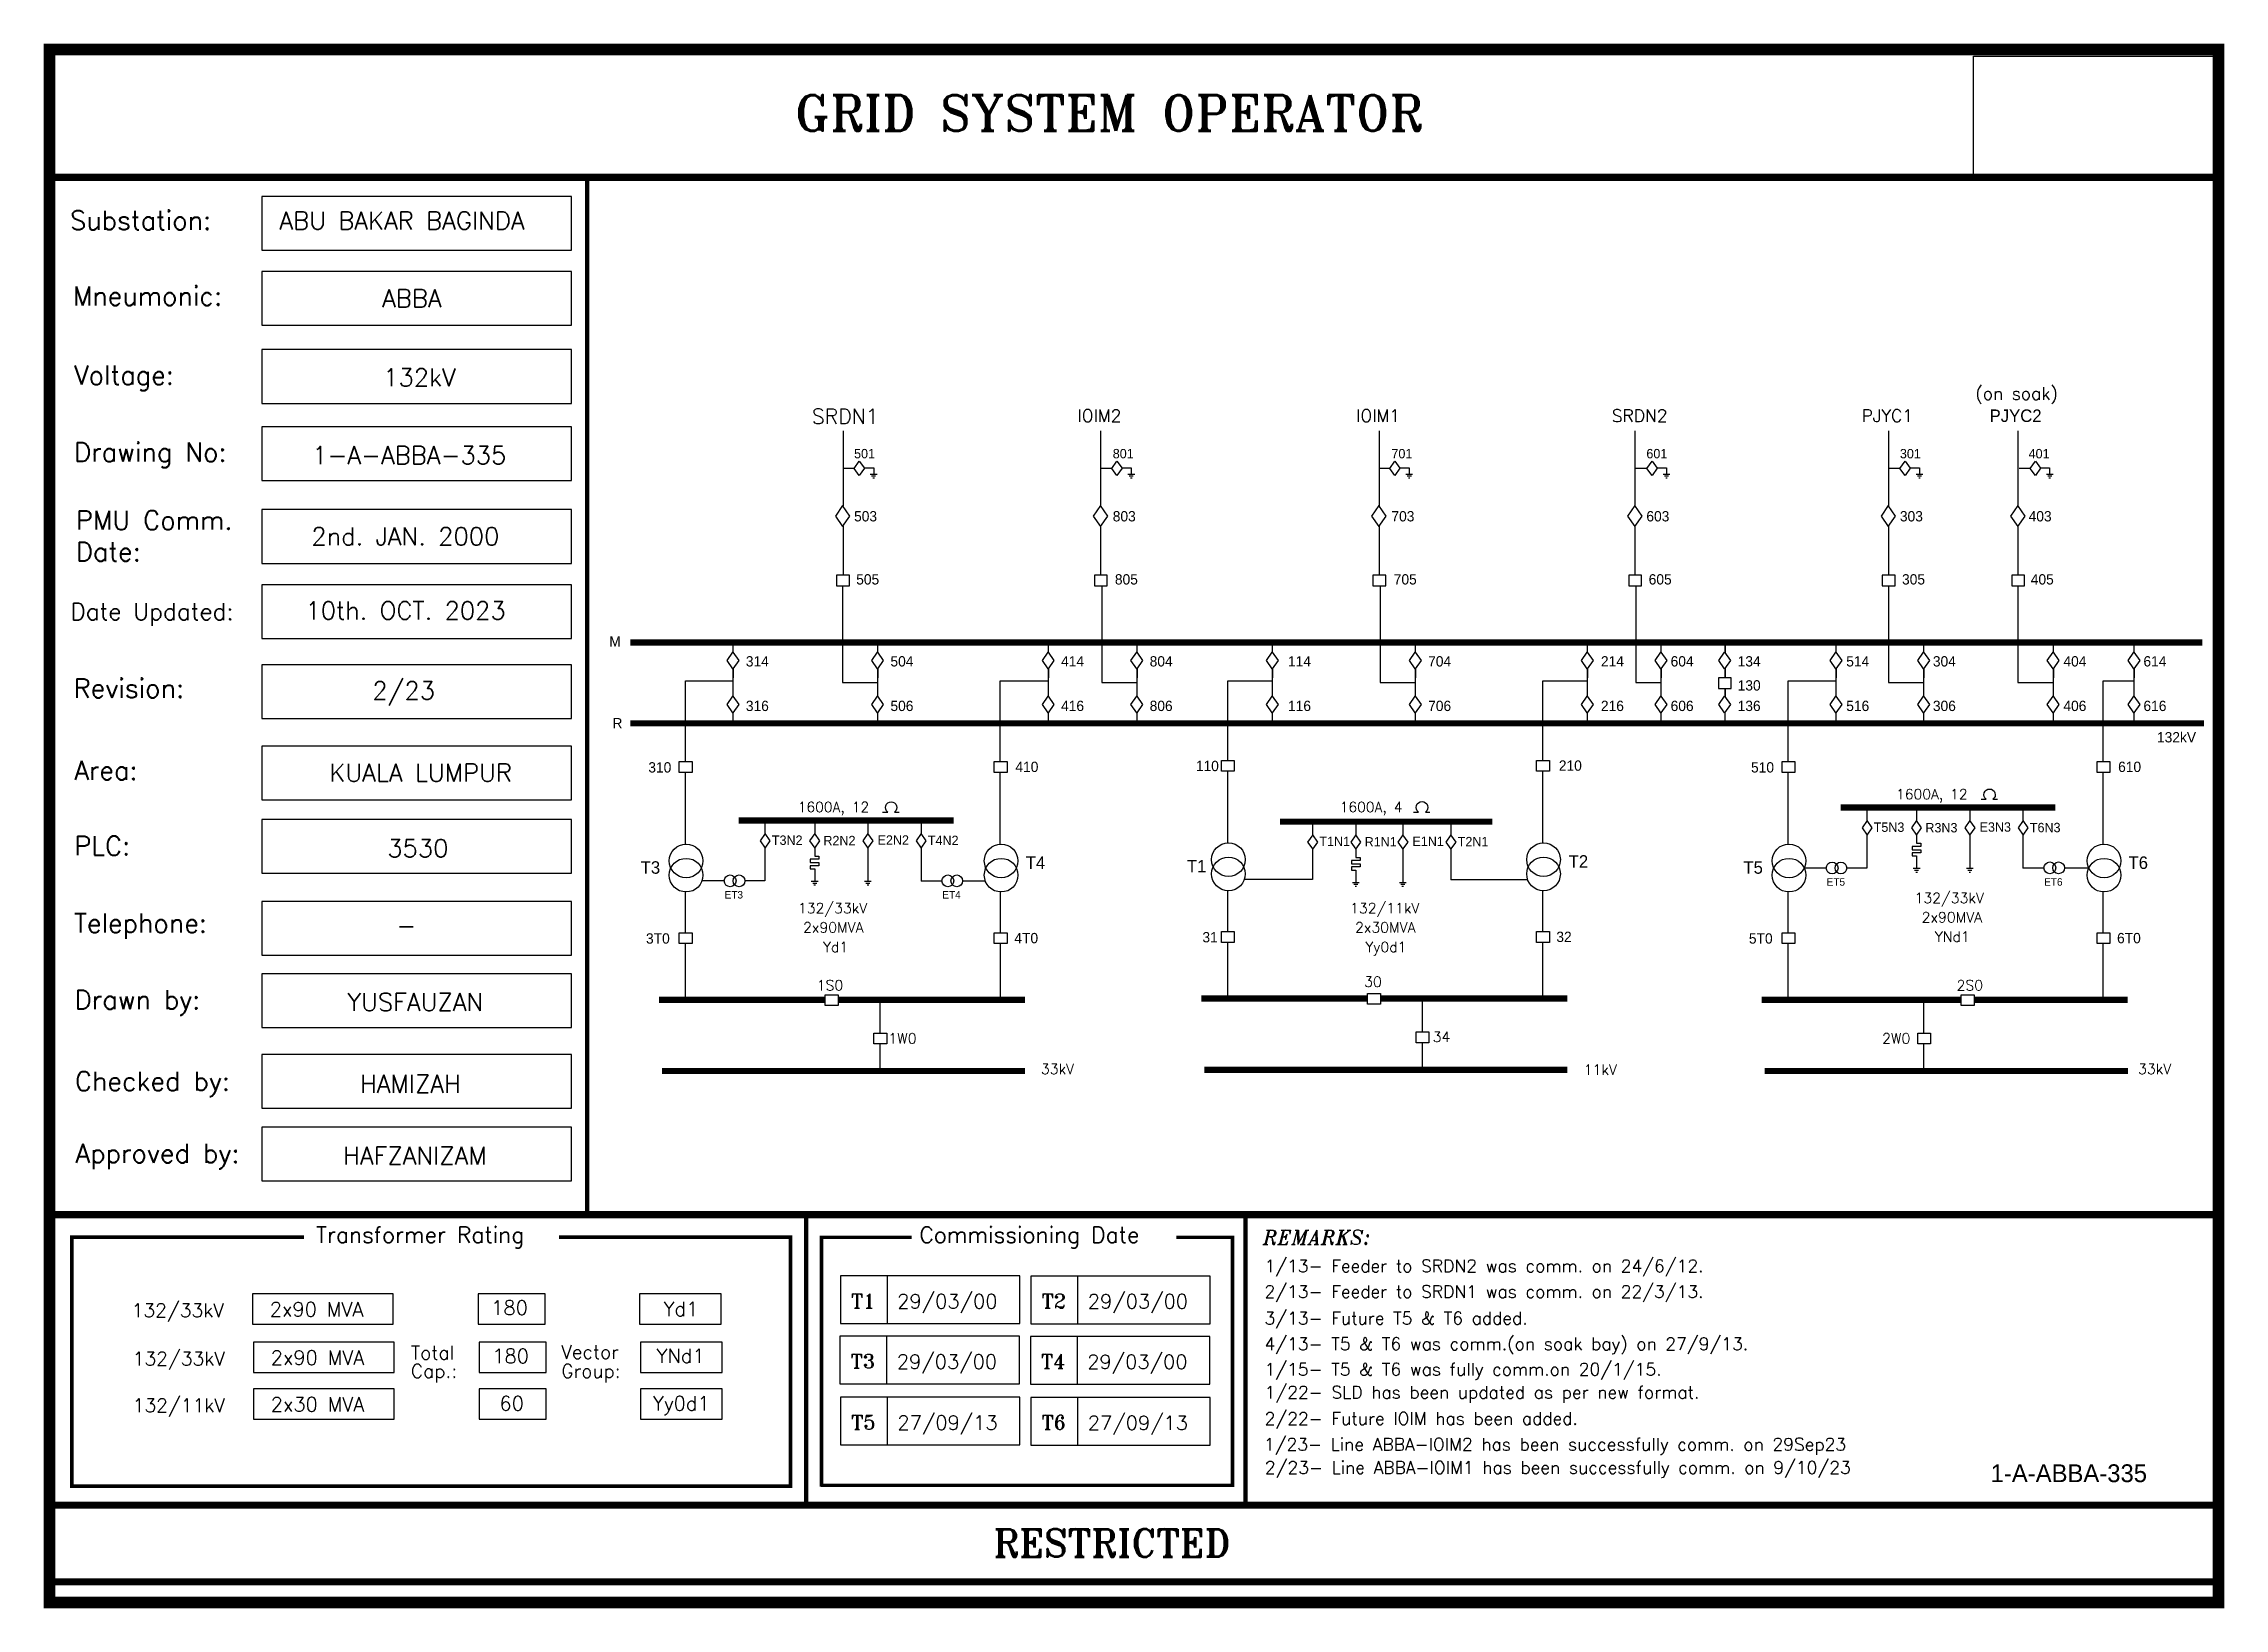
# Model space of a CAD drawing. Extents: x 0.1 to 12.3, y -1.5 to 7.3.
import ezdxf

# ---------------------------------------------------------------- set-up
doc = ezdxf.new("R2010")
doc.units = 0
doc.header["$MEASUREMENT"] = 0
doc.layers.get('0').update_dxf_attribs({"linetype": 'CONTINUOUS'})
for name, color, linetype in [('BTNG', 7, 'CONTINUOUS'), ('HCOM', 7, 'CONTINUOUS'), ('NLA2', 7, 'CONTINUOUS')]:
    doc.layers.add(name, color=color, linetype=linetype)
doc.styles.add('ITALICT', font='italict')
doc.styles.add('ROMANS', font='romans')
doc.styles.add('ROMANT', font='romant')
picture_1 = doc.add_image_def('image1.png', size_in_pixel=(1080, 540))

msp = doc.modelspace()

# ---------------------------------------------------------------- linework, layer by layer
at = {"color": 3}
for p, q in [((3.925, 3.896), (3.925, 3.957)), ((4.736, 3.896), (4.736, 3.957)), ((5.693, 3.896), (5.693, 3.957)), ((6.19, 3.896), (6.19, 3.957)), ((6.95, 3.896), (6.95, 3.957)), ((7.752, 3.896), (7.752, 3.957)), ((8.717, 3.896), (8.717, 3.957)), ((9.13, 3.896), (9.13, 3.957)), ((9.488, 3.896), (9.488, 3.957)), ((9.488, 3.952), (9.488, 3.896)), ((10.111, 3.898), (10.111, 3.957)), ((10.604, 3.896), (10.604, 3.957)), ((11.33, 3.896), (11.33, 3.957)), ((11.783, 3.896), (11.783, 3.957)), ((3.925, 3.807), (3.925, 3.754)), ((3.925, 3.649), (3.925, 3.807)), ((4.736, 3.807), (4.736, 3.754)), ((4.736, 3.649), (4.736, 3.807)), ((5.693, 3.649), (5.693, 3.807)), ((5.693, 3.807), (5.693, 3.754)), ((6.19, 3.649), (6.19, 3.807)), ((6.19, 3.807), (6.19, 3.754)), ((6.95, 3.807), (6.95, 3.754)), ((6.95, 3.649), (6.95, 3.807)), ((7.752, 3.807), (7.752, 3.754)), ((7.752, 3.649), (7.752, 3.807)), ((8.717, 3.649), (8.717, 3.807)), ((8.717, 3.807), (8.717, 3.754)), ((9.13, 3.649), (9.13, 3.807)), ((9.13, 3.807), (9.13, 3.754)), ((9.488, 3.754), (9.488, 3.807)), ((9.488, 3.807), (9.488, 3.754)), ((10.111, 3.652), (10.111, 3.807)), ((10.111, 3.805), (10.111, 3.754)), ((10.604, 3.649), (10.604, 3.807)), ((10.604, 3.807), (10.604, 3.754)), ((11.33, 3.807), (11.33, 3.754)), ((11.33, 3.649), (11.33, 3.807)), ((11.783, 3.807), (11.783, 3.754)), ((11.783, 3.649), (11.783, 3.807)), ((4.538, 3.728), (4.736, 3.728)), ((5.992, 3.728), (6.19, 3.728)), ((7.553, 3.728), (7.752, 3.728)), ((8.987, 3.728), (9.13, 3.728)), ((9.488, 3.649), (9.488, 3.694)), ((9.488, 3.694), (9.488, 3.649)), ((10.405, 3.728), (10.604, 3.728)), ((11.131, 3.728), (11.33, 3.728)), ((3.925, 3.499), (3.925, 3.561)), ((4.736, 3.499), (4.736, 3.561)), ((5.693, 3.499), (5.693, 3.561)), ((6.19, 3.499), (6.19, 3.561)), ((6.95, 3.499), (6.95, 3.561)), ((7.752, 3.499), (7.752, 3.561)), ((8.717, 3.499), (8.717, 3.561)), ((9.13, 3.499), (9.13, 3.561)), ((9.488, 3.499), (9.488, 3.561)), ((10.111, 3.499), (10.111, 3.559)), ((10.604, 3.499), (10.604, 3.561)), ((11.33, 3.499), (11.33, 3.561)), ((11.783, 3.499), (11.783, 3.561))]:
    msp.add_line(p, q, dxfattribs=at)
at = {"color": 146, "true_color": 0x105689}
for p, q in [((4.788, 0.398), (4.788, 0.131)), ((5.856, 0.397), (5.856, 0.13)), ((4.785, 0.06), (4.785, -0.208)), ((5.854, 0.059), (5.854, -0.209)), ((4.788, -0.283), (4.788, -0.55)), ((5.856, -0.284), (5.856, -0.551))]:
    msp.add_line(p, q, dxfattribs=at)
at = {"color": 251, "true_color": 0x636466, "const_width": 0.0655}
msp.add_lwpolyline([(0.09, 7.28), (12.256, 7.28), (12.256, -1.435), (0.09, -1.435)], close=True, dxfattribs=at)
at = {"color": 252, "true_color": 0x939598}
for points, const_width in [([(0.09, 6.563), (12.249, 6.563)], 0.04), ([(3.106, 6.563), (3.106, 0.723)], 0.025), ([(0.091, 0.742), (12.26, 0.742)], 0.04), ([(4.334, 0.734), (4.334, -0.885)], 0.025), ([(6.799, 0.737), (6.799, -0.882)], 0.025), ([(0.09, -0.888), (12.256, -0.888)], 0.04), ([(0.09, -1.318), (12.256, -1.318)], 0.04)]:
    msp.add_lwpolyline(points, dxfattribs=dict(at, const_width=const_width))
at = {"color": 1}
for points in [[(3.018, 6.456), (1.282, 6.456), (1.282, 6.154), (3.018, 6.154)], [(3.018, 6.035), (1.282, 6.035), (1.282, 5.734), (3.018, 5.734)], [(3.018, 5.596), (1.282, 5.596), (1.282, 5.294), (3.018, 5.294)], [(3.018, 5.163), (1.282, 5.163), (1.282, 4.861), (3.018, 4.861)], [(3.018, 4.698), (1.282, 4.698), (1.282, 4.396), (3.018, 4.396)], [(3.018, 4.277), (1.282, 4.277), (1.282, 3.975), (3.018, 3.975)], [(3.018, 3.828), (1.282, 3.828), (1.282, 3.527), (3.018, 3.527)], [(3.018, 3.37), (1.282, 3.37), (1.282, 3.069), (3.018, 3.069)], [(3.018, 2.959), (1.282, 2.959), (1.282, 2.658), (3.018, 2.658)], [(3.018, 2.5), (1.282, 2.5), (1.282, 2.198), (3.018, 2.198)], [(3.018, 2.093), (1.282, 2.093), (1.282, 1.792), (3.018, 1.792)], [(3.018, 1.641), (1.282, 1.641), (1.282, 1.339), (3.018, 1.339)], [(3.018, 1.233), (1.282, 1.233), (1.282, 0.932), (3.018, 0.932)]]:
    msp.add_lwpolyline(points, close=True, dxfattribs=at)
for points in [[(4.763, 3.001), (4.792, 3.001, -3.024709), (4.83, 3.001), (4.856, 3.001)], [(7.74, 3.001), (7.769, 3.001, -3.024709), (7.808, 3.001), (7.833, 3.001)], [(10.924, 3.073), (10.953, 3.073, -3.024709), (10.991, 3.073), (11.016, 3.073)]]:
    msp.add_lwpolyline(points, format="xyb")
at = {"color": 5, "const_width": 0.02}
for points in [[(1.517, 0.616), (0.215, 0.616), (0.215, -0.781), (4.247, -0.781), (4.247, 0.616), (2.948, 0.616)], [(6.41, 0.615), (6.726, 0.615), (6.726, -0.777), (4.417, -0.777)], [(4.42, -0.785), (4.42, 0.615), (4.926, 0.615)]]:
    msp.add_lwpolyline(points, dxfattribs=at)
at = {"color": 146, "true_color": 0x105689}
for points in [[(5.532, 0.398), (4.527, 0.398), (4.527, 0.131), (5.532, 0.131)], [(6.601, 0.397), (5.595, 0.397), (5.595, 0.13), (6.601, 0.13)], [(2.018, 0.297), (1.229, 0.297), (1.229, 0.128), (2.018, 0.128)], [(2.495, 0.128), (2.87, 0.128), (2.87, 0.297), (2.495, 0.297)], [(3.4, 0.128), (3.858, 0.128), (3.858, 0.297), (3.4, 0.297)], [(2.023, 0.026), (1.235, 0.026), (1.235, -0.143), (2.023, -0.143)], [(2.501, -0.143), (2.876, -0.143), (2.876, 0.026), (2.501, 0.026)], [(3.406, -0.143), (3.864, -0.143), (3.864, 0.026), (3.406, 0.026)], [(5.53, 0.06), (4.524, 0.06), (4.524, -0.208), (5.53, -0.208)], [(6.598, 0.059), (5.592, 0.059), (5.592, -0.209), (6.598, -0.209)], [(2.023, -0.236), (1.235, -0.236), (1.235, -0.405), (2.023, -0.405)], [(2.501, -0.405), (2.876, -0.405), (2.876, -0.236), (2.501, -0.236)], [(3.406, -0.405), (3.864, -0.405), (3.864, -0.236), (3.406, -0.236)], [(5.532, -0.283), (4.527, -0.283), (4.527, -0.55), (5.532, -0.55)], [(6.601, -0.284), (5.595, -0.284), (5.595, -0.551), (6.601, -0.551)]]:
    msp.add_lwpolyline(points, close=True, dxfattribs=at)
at = {"layer": 'NLA2', "color": 3}
for p, q in [((4.541, 5.14), (4.541, 4.719)), ((5.986, 5.14), (5.986, 4.719)), ((7.548, 5.14), (7.548, 4.719)), ((8.983, 5.14), (8.983, 4.719)), ((10.405, 5.14), (10.405, 4.719)), ((11.131, 5.14), (11.131, 4.719)), ((4.541, 4.93), (4.604, 4.93)), ((5.986, 4.93), (6.049, 4.93)), ((7.548, 4.93), (7.608, 4.93)), ((8.988, 4.93), (9.051, 4.93)), ((10.407, 4.93), (10.47, 4.93)), ((11.138, 4.93), (11.201, 4.93)), ((4.541, 4.605), (4.541, 4.33)), ((5.986, 4.605), (5.986, 4.33)), ((7.548, 4.605), (7.548, 4.33)), ((8.983, 4.605), (8.983, 4.33)), ((10.405, 4.605), (10.405, 4.33)), ((11.131, 4.605), (11.131, 4.33)), ((4.538, 4.27), (4.538, 3.728)), ((5.992, 4.27), (5.992, 3.728)), ((7.553, 4.27), (7.553, 3.728)), ((8.987, 4.27), (8.987, 3.728)), ((10.405, 4.27), (10.405, 3.728)), ((11.131, 4.27), (11.131, 3.728))]:
    msp.add_line(p, q, dxfattribs=at)
at = {"layer": 'NLA2', "color": 7}
for p, q in [((4.694, 4.898), (4.732, 4.898)), ((6.139, 4.898), (6.177, 4.898)), ((7.698, 4.898), (7.736, 4.898)), ((9.141, 4.898), (9.179, 4.898)), ((10.56, 4.898), (10.598, 4.898)), ((11.291, 4.898), (11.328, 4.898)), ((4.701, 4.887), (4.724, 4.887)), ((4.709, 4.877), (4.717, 4.877)), ((6.146, 4.887), (6.169, 4.887)), ((6.154, 4.877), (6.162, 4.877)), ((7.705, 4.887), (7.729, 4.887)), ((7.713, 4.877), (7.721, 4.877)), ((9.148, 4.887), (9.171, 4.887)), ((9.156, 4.877), (9.164, 4.877)), ((10.567, 4.887), (10.59, 4.887)), ((10.575, 4.877), (10.583, 4.877)), ((11.298, 4.887), (11.321, 4.887)), ((11.305, 4.877), (11.314, 4.877)), ((4.363, 2.613), (4.401, 2.613)), ((4.371, 2.603), (4.394, 2.603)), ((4.378, 2.592), (4.386, 2.592)), ((4.662, 2.613), (4.699, 2.613)), ((4.669, 2.603), (4.692, 2.603)), ((4.676, 2.592), (4.685, 2.592)), ((7.398, 2.606), (7.436, 2.606)), ((7.406, 2.596), (7.429, 2.596)), ((7.413, 2.585), (7.421, 2.585)), ((7.662, 2.606), (7.7, 2.606)), ((7.669, 2.596), (7.692, 2.596)), ((7.676, 2.585), (7.685, 2.585)), ((10.544, 2.686), (10.582, 2.686)), ((10.551, 2.675), (10.574, 2.675)), ((10.558, 2.664), (10.567, 2.664)), ((10.842, 2.686), (10.88, 2.686)), ((10.85, 2.675), (10.873, 2.675)), ((10.857, 2.664), (10.865, 2.664))]:
    msp.add_line(p, q, dxfattribs=at)
at = {"layer": 'NLA2', "color": 1}
for p, q in [((4.103, 2.954), (4.103, 2.88)), ((4.382, 2.954), (4.382, 2.88)), ((4.68, 2.954), (4.68, 2.88)), ((4.979, 2.954), (4.979, 2.88)), ((10.284, 3.027), (10.284, 2.952)), ((10.563, 3.027), (10.563, 2.952)), ((10.861, 3.027), (10.861, 2.952)), ((11.159, 3.027), (11.159, 2.952)), ((10.284, 2.872), (10.284, 2.687)), ((10.861, 2.872), (10.861, 2.686)), ((11.159, 2.872), (11.159, 2.687)), ((4.103, 2.8), (4.103, 2.615)), ((4.68, 2.8), (4.68, 2.613)), ((4.979, 2.8), (4.979, 2.614)), ((5.096, 2.614), (4.979, 2.614)), ((5.34, 2.614), (5.212, 2.614)), ((11.277, 2.687), (11.159, 2.687)), ((11.525, 2.687), (11.392, 2.687)), ((3.657, 2.323), (3.657, 2.553)), ((5.424, 2.323), (5.424, 2.553)), ((9.843, 2.323), (9.843, 2.553)), ((11.61, 2.323), (11.61, 2.553)), ((3.657, 1.948), (3.657, 2.263)), ((5.424, 1.948), (5.424, 2.263)), ((9.843, 1.948), (9.843, 2.263)), ((11.61, 1.948), (11.61, 2.263)), ((4.749, 1.76), (4.749, 1.948)), ((10.604, 1.76), (10.604, 1.948)), ((4.749, 1.548), (4.749, 1.7)), ((10.604, 1.548), (10.604, 1.7))]:
    msp.add_line(p, q, dxfattribs=at)
at = {"layer": 'NLA2', "color": 2}
for p, q in [((7.175, 2.947), (7.175, 2.872)), ((7.417, 2.947), (7.417, 2.872)), ((7.681, 2.947), (7.681, 2.872)), ((7.95, 2.947), (7.95, 2.872)), ((7.175, 2.793), (7.175, 2.622)), ((7.681, 2.793), (7.681, 2.606)), ((7.95, 2.793), (7.95, 2.621)), ((8.381, 2.621), (7.95, 2.621)), ((6.699, 2.33), (6.699, 2.56)), ((8.466, 2.33), (8.466, 2.56)), ((6.699, 1.955), (6.699, 2.27)), ((8.466, 1.955), (8.466, 2.27)), ((7.791, 1.767), (7.791, 1.955)), ((7.791, 1.555), (7.791, 1.707))]:
    msp.add_line(p, q, dxfattribs=at)
at = {"layer": 'NLA2', "color": 3}
for points in [[(4.632, 4.971), (4.661, 4.93), (4.632, 4.889), (4.603, 4.929)], [(6.077, 4.971), (6.106, 4.93), (6.077, 4.889), (6.048, 4.929)], [(7.636, 4.971), (7.665, 4.93), (7.636, 4.889), (7.608, 4.929)], [(9.079, 4.971), (9.108, 4.93), (9.079, 4.889), (9.05, 4.929)], [(10.498, 4.971), (10.527, 4.93), (10.498, 4.889), (10.469, 4.929)], [(11.229, 4.971), (11.257, 4.93), (11.229, 4.889), (11.2, 4.929)], [(4.539, 4.603), (4.58, 4.662), (4.539, 4.721), (4.499, 4.662)], [(5.985, 4.603), (6.026, 4.662), (5.985, 4.721), (5.944, 4.662)], [(7.547, 4.603), (7.588, 4.662), (7.547, 4.721), (7.506, 4.662)], [(8.982, 4.603), (9.023, 4.662), (8.982, 4.721), (8.941, 4.662)], [(10.404, 4.603), (10.445, 4.662), (10.404, 4.721), (10.363, 4.662)], [(11.13, 4.603), (11.171, 4.662), (11.13, 4.721), (11.089, 4.662)], [(4.577, 4.33), (4.505, 4.33), (4.505, 4.27), (4.577, 4.27)], [(6.023, 4.33), (5.951, 4.33), (5.951, 4.27), (6.023, 4.27)], [(7.585, 4.33), (7.513, 4.33), (7.513, 4.27), (7.585, 4.27)], [(9.019, 4.33), (8.948, 4.33), (8.948, 4.27), (9.019, 4.27)], [(10.442, 4.33), (10.37, 4.33), (10.37, 4.27), (10.442, 4.27)], [(11.167, 4.33), (11.096, 4.33), (11.096, 4.27), (11.167, 4.27)], [(3.923, 3.899), (3.956, 3.852), (3.923, 3.805), (3.891, 3.851)], [(4.734, 3.899), (4.767, 3.852), (4.734, 3.805), (4.702, 3.851)], [(5.691, 3.899), (5.724, 3.852), (5.691, 3.805), (5.659, 3.851)], [(6.189, 3.899), (6.221, 3.852), (6.189, 3.805), (6.156, 3.851)], [(6.948, 3.899), (6.981, 3.852), (6.948, 3.805), (6.916, 3.851)], [(7.75, 3.899), (7.783, 3.852), (7.75, 3.805), (7.718, 3.851)], [(8.715, 3.899), (8.748, 3.852), (8.715, 3.805), (8.683, 3.851)], [(9.128, 3.899), (9.161, 3.852), (9.128, 3.805), (9.096, 3.851)], [(9.486, 3.899), (9.519, 3.852), (9.486, 3.805), (9.454, 3.851)], [(10.11, 3.899), (10.143, 3.852), (10.11, 3.805), (10.078, 3.851)], [(10.602, 3.899), (10.635, 3.852), (10.602, 3.805), (10.569, 3.851)], [(11.328, 3.899), (11.361, 3.852), (11.328, 3.805), (11.295, 3.851)], [(11.781, 3.899), (11.814, 3.852), (11.781, 3.805), (11.749, 3.851)], [(9.523, 3.754), (9.451, 3.754), (9.451, 3.694), (9.523, 3.694)], [(3.923, 3.652), (3.956, 3.605), (3.923, 3.558), (3.891, 3.605)], [(4.734, 3.652), (4.767, 3.605), (4.734, 3.558), (4.702, 3.605)], [(5.691, 3.652), (5.724, 3.605), (5.691, 3.558), (5.659, 3.605)], [(6.189, 3.652), (6.221, 3.605), (6.189, 3.558), (6.156, 3.605)], [(6.948, 3.652), (6.981, 3.605), (6.948, 3.558), (6.916, 3.605)], [(7.75, 3.652), (7.783, 3.605), (7.75, 3.558), (7.718, 3.605)], [(8.715, 3.652), (8.748, 3.605), (8.715, 3.558), (8.683, 3.605)], [(9.128, 3.652), (9.161, 3.605), (9.128, 3.558), (9.096, 3.605)], [(9.486, 3.652), (9.519, 3.605), (9.486, 3.558), (9.454, 3.605)], [(10.11, 3.652), (10.143, 3.605), (10.11, 3.558), (10.078, 3.605)], [(10.602, 3.652), (10.635, 3.605), (10.602, 3.558), (10.569, 3.605)], [(11.328, 3.652), (11.361, 3.605), (11.328, 3.558), (11.295, 3.605)], [(11.781, 3.652), (11.814, 3.605), (11.781, 3.558), (11.749, 3.605)], [(3.694, 3.224), (3.622, 3.224), (3.622, 3.284), (3.694, 3.284)], [(5.461, 3.224), (5.389, 3.224), (5.389, 3.284), (5.461, 3.284)], [(6.735, 3.231), (6.664, 3.231), (6.664, 3.291), (6.735, 3.291)], [(8.503, 3.231), (8.431, 3.231), (8.431, 3.291), (8.503, 3.291)], [(9.879, 3.224), (9.808, 3.224), (9.808, 3.284), (9.879, 3.284)], [(11.647, 3.224), (11.575, 3.224), (11.575, 3.284), (11.647, 3.284)]]:
    msp.add_lwpolyline(points, close=True, dxfattribs=at)
for points in [[(4.66, 4.932), (4.713, 4.932), (4.713, 4.898)], [(6.105, 4.932), (6.158, 4.932), (6.158, 4.898)], [(7.664, 4.932), (7.717, 4.932), (7.717, 4.898)], [(9.107, 4.932), (9.16, 4.932), (9.16, 4.898)], [(10.526, 4.932), (10.579, 4.932), (10.579, 4.898)], [(11.257, 4.932), (11.309, 4.932), (11.309, 4.898)], [(3.657, 3.738), (3.925, 3.738)], [(3.657, 3.284), (3.657, 3.738)], [(5.423, 3.738), (5.693, 3.738)], [(5.423, 3.284), (5.423, 3.738)], [(6.699, 3.738), (6.95, 3.738)], [(6.699, 3.291), (6.699, 3.738)], [(8.466, 3.738), (8.717, 3.738)], [(8.466, 3.291), (8.466, 3.738)], [(9.843, 3.284), (9.843, 3.738)], [(9.843, 3.738), (10.111, 3.738)], [(11.609, 3.284), (11.609, 3.738)], [(11.609, 3.738), (11.783, 3.738)], [(3.657, 2.822), (3.657, 3.224)], [(5.423, 2.822), (5.423, 3.224)], [(6.699, 2.829), (6.699, 3.231)], [(8.466, 2.829), (8.466, 3.231)], [(9.843, 2.822), (9.843, 3.224)], [(11.609, 2.822), (11.609, 3.224)]]:
    msp.add_lwpolyline(points, dxfattribs=at)
at = {"layer": 'NLA2', "color": 3, "const_width": 0.0351}
for points in [[(12.166, 3.952), (3.348, 3.952)], [(12.175, 3.499), (3.348, 3.499)]]:
    msp.add_lwpolyline(points, dxfattribs=at)
at = {"layer": 'NLA2', "color": 1, "const_width": 0.0351}
for points in [[(5.161, 2.954), (3.955, 2.954)], [(11.341, 3.027), (10.136, 3.027)], [(4.441, 1.948), (3.509, 1.948)], [(5.561, 1.948), (4.513, 1.948)], [(10.813, 1.948), (9.694, 1.948)], [(11.747, 1.948), (10.885, 1.948)], [(5.562, 1.548), (3.525, 1.548)], [(11.748, 1.548), (9.711, 1.548)]]:
    msp.add_lwpolyline(points, dxfattribs=at)
at = {"layer": 'NLA2', "color": 2, "const_width": 0.0351}
for points in [[(8.183, 2.947), (6.992, 2.947)], [(7.483, 1.955), (6.551, 1.955)], [(7.67, 1.955), (7.554, 1.955)], [(8.603, 1.955), (7.604, 1.955)], [(8.604, 1.555), (6.567, 1.555)]]:
    msp.add_lwpolyline(points, dxfattribs=at)
at = {"layer": 'NLA2', "color": 1}
for points in [[(10.285, 2.871), (10.314, 2.912), (10.285, 2.953), (10.257, 2.912)], [(10.563, 2.871), (10.591, 2.912), (10.563, 2.953), (10.534, 2.912)], [(10.862, 2.871), (10.891, 2.912), (10.862, 2.953), (10.833, 2.912)], [(11.16, 2.871), (11.189, 2.912), (11.16, 2.953), (11.132, 2.912)], [(4.104, 2.799), (4.133, 2.84), (4.104, 2.881), (4.076, 2.84)], [(4.382, 2.799), (4.411, 2.84), (4.382, 2.881), (4.353, 2.84)], [(4.681, 2.799), (4.71, 2.84), (4.681, 2.881), (4.653, 2.84)], [(4.979, 2.799), (5.008, 2.84), (4.979, 2.881), (4.951, 2.84)], [(3.694, 2.263), (3.622, 2.263), (3.622, 2.323), (3.694, 2.323)], [(5.461, 2.263), (5.389, 2.263), (5.389, 2.323), (5.461, 2.323)], [(9.879, 2.263), (9.808, 2.263), (9.808, 2.323), (9.879, 2.323)], [(11.647, 2.263), (11.575, 2.263), (11.575, 2.323), (11.647, 2.323)], [(4.513, 1.916), (4.441, 1.916), (4.441, 1.976), (4.513, 1.976)], [(10.885, 1.916), (10.813, 1.916), (10.813, 1.976), (10.885, 1.976)], [(4.786, 1.7), (4.714, 1.7), (4.714, 1.76), (4.786, 1.76)], [(10.641, 1.7), (10.569, 1.7), (10.569, 1.76), (10.641, 1.76)]]:
    msp.add_lwpolyline(points, close=True, dxfattribs=at)
at = {"layer": 'NLA2', "color": 2}
for points in [[(7.176, 2.792), (7.204, 2.833), (7.176, 2.874), (7.147, 2.833)], [(7.417, 2.792), (7.446, 2.833), (7.417, 2.874), (7.389, 2.833)], [(7.681, 2.792), (7.71, 2.833), (7.681, 2.874), (7.653, 2.833)], [(7.951, 2.792), (7.98, 2.833), (7.951, 2.874), (7.923, 2.833)], [(6.735, 2.27), (6.664, 2.27), (6.664, 2.33), (6.735, 2.33)], [(8.503, 2.27), (8.431, 2.27), (8.431, 2.33), (8.503, 2.33)], [(7.555, 1.923), (7.483, 1.923), (7.483, 1.983), (7.555, 1.983)], [(7.827, 1.707), (7.756, 1.707), (7.756, 1.767), (7.827, 1.767)]]:
    msp.add_lwpolyline(points, close=True, dxfattribs=at)
at = {"layer": 'NLA2', "color": 1}
for points in [[(10.563, 2.872), (10.563, 2.826), (10.587, 2.826), (10.587, 2.808), (10.538, 2.808), (10.538, 2.79), (10.587, 2.79), (10.587, 2.772), (10.538, 2.772), (10.538, 2.755), (10.563, 2.755), (10.563, 2.686)], [(4.382, 2.8), (4.382, 2.754), (4.406, 2.754), (4.406, 2.736), (4.357, 2.736), (4.357, 2.718), (4.406, 2.718), (4.406, 2.7), (4.357, 2.7), (4.357, 2.682), (4.382, 2.682), (4.382, 2.613)], [(3.875, 2.615), (3.749, 2.615)], [(4.103, 2.615), (3.991, 2.615)], [(10.056, 2.687), (9.93, 2.687)], [(10.284, 2.687), (10.171, 2.687)]]:
    msp.add_lwpolyline(points, dxfattribs=at)
at = {"layer": 'NLA2', "color": 2}
for points in [[(7.417, 2.793), (7.417, 2.747), (7.442, 2.747), (7.442, 2.729), (7.393, 2.729), (7.393, 2.711), (7.442, 2.711), (7.442, 2.693), (7.393, 2.693), (7.393, 2.675), (7.417, 2.675), (7.417, 2.606)], [(7.175, 2.622), (6.791, 2.622)]]:
    msp.add_lwpolyline(points, dxfattribs=at)
at = {"layer": 'NLA2', "color": 3}
for centre in [(3.661, 2.727), (5.428, 2.727), (6.703, 2.734), (8.47, 2.734), (9.847, 2.727), (11.614, 2.727)]:
    msp.add_circle(centre, 0.0944, dxfattribs=at)
at = {"layer": 'NLA2', "color": 1}
for centre, radius in [((3.661, 2.647), 0.0944), ((5.428, 2.647), 0.0944), ((9.847, 2.647), 0.0944), ((10.089, 2.687), 0.033), ((10.138, 2.687), 0.033), ((11.31, 2.688), 0.033), ((11.359, 2.688), 0.033), ((11.614, 2.647), 0.0944), ((3.908, 2.615), 0.033), ((3.958, 2.615), 0.033), ((5.129, 2.615), 0.033), ((5.179, 2.615), 0.033)]:
    msp.add_circle(centre, radius, dxfattribs=at)
at = {"layer": 'NLA2', "color": 2}
for centre in [(6.703, 2.654), (8.47, 2.654)]:
    msp.add_circle(centre, 0.0944, dxfattribs=at)

# ---------------------------------------------------------------- texts
at = {"color": 146, "true_color": 0x105689, "style": 'ROMANT'}
msp.add_text('GRID SYSTEM OPERATOR ', height=0.2, dxfattribs=at).set_placement((4.272, 6.824))
for s, height, style, p in [('Transformer Rating', 0.09, 'ROMANS', (1.585, 0.584)), ('Commissioning Date', 0.09, 'ROMANS', (4.969, 0.584)), ('REMARKS:', 0.08, 'ITALICT', (6.896, 0.575)), ('132/33kV', 0.0768, 'ROMANS', (0.551, 0.167)), ('T1', 0.08, 'ROMANT', (4.585, 0.218)), ('T2', 0.08, 'ROMANT', (5.654, 0.217)), ('Total', 0.0768, 'ROMANS', (2.117, -0.071)), ('Vector', 0.0768, 'ROMANS', (2.961, -0.067)), ('132/33kV', 0.0768, 'ROMANS', (0.557, -0.104)), ('Cap.:', 0.0768, 'ROMANS', (2.117, -0.174)), ('Group:', 0.0768, 'ROMANS', (2.961, -0.174)), ('T3', 0.08, 'ROMANT', (4.583, -0.12)), ('T4', 0.08, 'ROMANT', (5.651, -0.121)), ('132/11kV', 0.0768, 'ROMANS', (0.557, -0.366)), ('T5', 0.08, 'ROMANT', (4.586, -0.463)), ('T6', 0.08, 'ROMANT', (5.654, -0.464))]:
    msp.add_text(s, height=height, dxfattribs=dict(style=style)).set_placement(p)
at = {"color": 7, "style": 'ROMANS'}
for s, p in [('1/13- Feeder to SRDN2 was comm. on 24/6/12.', (6.905, 0.419)), ('2/13- Feeder to SRDN1 was comm. on 22/3/13.', (6.905, 0.275)), ('3/13- Future T5 & T6 added.', (6.905, 0.126)), ('4/13- T5 & T6 was comm.(on soak bay) on 27/9/13.', (6.905, -0.018)), ('1/15- T5 & T6 was fully comm.on 20/1/15.', (6.905, -0.161)), ('1/22- SLD has been updated as per new format.', (6.906, -0.29)), ('2/22- Future IOIM has been added.', (6.906, -0.437)), ('1/23- Line ABBA-IOIM2 has been successfully comm. on 29Sep23', (6.902, -0.582)), ('2/23- Line ABBA-IOIM1 has been successfully comm. on 9/10/23', (6.907, -0.712))]:
    msp.add_text(s, height=0.07042, dxfattribs=at).set_placement(p)
at = {"color": 1, "style": 'ROMANT'}
msp.add_text('RESTRICTED', height=0.1544, dxfattribs=at).set_placement((5.384, -1.178))
at = {"attachment_point": 1, "style": 'ROMANS'}
for s, width, gutter_width, heights, insert, char_height in [('Substation:', 1.20586, 0.531, [-0.106], (0.205, 6.375), 0.10622), ('Mneumonic:', 1.20586, 0.531, [-0.106], (0.221, 5.95), 0.1062), ('Voltage:', 1.20586, 0.531, [-0.142], (0.228, 5.506), 0.1062), ('Drawing No:', 1.20586, 0.531, [-0.142], (0.228, 5.074), 0.10622), ('PMU Comm.\\PDate:', 1.20586, 0.531, [-0.283], (0.238, 4.692), 0.1062), ('Date Updated:', 1.08241, 0.477, [-0.127], (0.208, 4.174), 0.09535), ('Revision:', 1.20586, 0.531, [-0.106], (0.226, 3.749), 0.1062), ('Area:', 1.20586, 0.531, [-0.106], (0.229, 3.288), 0.1062), ('PLC:', 1.20586, 0.531, [-0.106], (0.229, 2.865), 0.1062), ('Telephone:', 1.20586, 0.531, [-0.142], (0.227, 2.431), 0.1062), ('Drawn by:', 1.20586, 0.531, [-0.142], (0.231, 2.001), 0.1062), ('Checked by:', 1.20586, 0.531, [-0.142], (0.233, 1.544), 0.10622), ('Approved by:', 1.20586, 0.531, [-0.142], (0.236, 1.139), 0.10622)]:
    msp.add_mtext_dynamic_manual_height_columns(s, width=width, gutter_width=gutter_width, heights=heights, dxfattribs=dict(at, insert=insert, char_height=char_height))
at = {"layer": 'BTNG', "style": 'ROMANS'}
for s, p in [('1600A, 12', (10.448, 3.073)), ('1600A, 12', (4.287, 3.001)), ('1600A, 4', (7.327, 3.001))]:
    msp.add_text(s, height=0.057, dxfattribs=at).set_placement(p)
at = {"layer": 'HCOM', "style": 'ROMANS'}
for s, height, p in [('ABU BAKAR BAGINDA', 0.1, (1.38, 6.27)), ('ABBA', 0.1, (1.956, 5.834)), ('132kV', 0.1, (1.962, 5.39)), ('1-A-ABBA-335', 0.1, (1.564, 4.954)), ('2nd. JAN. 2000', 0.1, (1.559, 4.498)), ('10th. OCT. 2023', 0.1, (1.526, 4.082)), ('2/23', 0.1, (1.901, 3.633)), ('KUALA LUMPUR', 0.1, (1.66, 3.172)), ('3530', 0.1, (1.985, 2.748)), ('-', 0.1, (2.036, 2.315)), ('YUSFAUZAN', 0.1, (1.761, 1.885)), ('HAMIZAH', 0.1, (1.832, 1.426)), ('HAFZANIZAM', 0.1, (1.737, 1.023)), ('2x90 MVA', 0.08, (1.326, 0.171)), ('180', 0.08, (2.568, 0.18)), ('Yd1', 0.08, (3.534, 0.173)), ('29/03/00', 0.08, (4.845, 0.216)), ('29/03/00', 0.08, (5.914, 0.215)), ('2x90 MVA', 0.08, (1.331, -0.1)), ('180', 0.08, (2.574, -0.091)), ('YNd1', 0.08, (3.494, -0.09)), ('29/03/00', 0.08, (4.843, -0.123)), ('29/03/00', 0.08, (5.911, -0.124)), ('2x30 MVA', 0.08, (1.331, -0.362)), ('60', 0.08, (2.614, -0.357)), ('Yy0d1', 0.08, (3.474, -0.357)), ('27/09/13', 0.08, (4.846, -0.465)), ('27/09/13', 0.08, (5.914, -0.466))]:
    msp.add_text(s, height=height, dxfattribs=at).set_placement(p)
at = {"layer": 'HCOM'}
msp.add_text('1-A-ABBA-335', height=0.1, dxfattribs=at).set_placement((10.978, -0.759))
at = {"layer": 'NLA2', "color": 7, "style": 'ROMANS'}
for s, height, p in [('(on soak)', 0.0701, (10.892, 5.315)), ('SRDN1', 0.0841, (4.366, 5.18)), ('IOIM2', 0.0701, (5.856, 5.19)), ('IOIM1', 0.0701, (7.419, 5.19)), ('SRDN2', 0.0701, (8.853, 5.19)), ('PJYC1', 0.0701, (10.254, 5.19)), ('132/33kV', 0.0578, (4.288, 2.433)), ('132/11kV', 0.0578, (7.385, 2.433)), ('132/33kV', 0.0578, (10.551, 2.49)), ('2x90MVA', 0.0578, (4.317, 2.325)), ('2x30MVA', 0.0578, (7.413, 2.325)), ('2x90MVA', 0.0578, (10.591, 2.382)), ('YNd1', 0.0578, (10.665, 2.273)), ('Yd1', 0.0578, (4.429, 2.215)), ('Yy0d1', 0.0578, (7.471, 2.215)), ('1S0', 0.0578, (4.394, 2)), ('30', 0.0578, (7.464, 2.02)), ('2S0', 0.0578, (10.787, 2)), ('1W0', 0.0578, (4.795, 1.702)), ('34', 0.0578, (7.848, 1.711)), ('2W0', 0.0578, (10.369, 1.702)), ('33kV', 0.0578, (5.651, 1.531)), ('11kV', 0.0578, (8.696, 1.527)), ('33kV', 0.0578, (11.805, 1.531))]:
    msp.add_text(s, height=height, dxfattribs=at).set_placement(p)
at = {"layer": 'NLA2', "color": 7}
for s, height, p in [('PJYC2', 0.0701, (10.972, 5.19)), ('501', 0.0526, (4.603, 4.986)), ('801', 0.0526, (6.054, 4.986)), ('701', 0.0526, (7.617, 4.986)), ('601', 0.0526, (9.047, 4.986)), ('301', 0.0526, (10.469, 4.986)), ('401', 0.0526, (11.191, 4.986)), ('503', 0.0578, (4.603, 4.632)), ('803', 0.0578, (6.054, 4.632)), ('703', 0.0578, (7.617, 4.632)), ('603', 0.0578, (9.047, 4.632)), ('303', 0.0578, (10.469, 4.632)), ('403', 0.0578, (11.191, 4.632)), ('505', 0.0578, (4.615, 4.278)), ('805', 0.0578, (6.066, 4.278)), ('705', 0.0578, (7.63, 4.278)), ('605', 0.0578, (9.06, 4.278)), ('305', 0.0578, (10.481, 4.278)), ('405', 0.0578, (11.203, 4.278)), ('M', 0.0578, (3.23, 3.93)), ('314', 0.0578, (3.996, 3.818)), ('504', 0.0578, (4.807, 3.818)), ('414', 0.0578, (5.764, 3.818)), ('804', 0.0578, (6.261, 3.818)), ('114', 0.0578, (7.037, 3.818)), ('704', 0.0578, (7.823, 3.818)), ('214', 0.0578, (8.792, 3.818)), ('604', 0.0578, (9.183, 3.818)), ('134', 0.0578, (9.559, 3.818)), ('514', 0.0578, (10.168, 3.818)), ('304', 0.0578, (10.654, 3.818)), ('404', 0.0578, (11.386, 3.818)), ('614', 0.0578, (11.835, 3.818)), ('130', 0.0578, (9.559, 3.683)), ('316', 0.0578, (3.996, 3.568)), ('506', 0.0578, (4.807, 3.568)), ('416', 0.0578, (5.764, 3.568)), ('806', 0.0578, (6.261, 3.568)), ('116', 0.0578, (7.037, 3.568)), ('706', 0.0578, (7.823, 3.568)), ('216', 0.0578, (8.792, 3.568)), ('606', 0.0578, (9.183, 3.568)), ('136', 0.0578, (9.559, 3.568)), ('516', 0.0578, (10.168, 3.568)), ('306', 0.0578, (10.654, 3.568)), ('406', 0.0578, (11.386, 3.568)), ('616', 0.0578, (11.835, 3.568)), ('R', 0.0578, (3.248, 3.471)), ('132kV', 0.0578, (11.911, 3.392)), ('310', 0.0578, (3.449, 3.223)), ('410', 0.0578, (5.508, 3.226)), ('110', 0.0578, (6.52, 3.231)), ('210', 0.0578, (8.556, 3.233)), ('510', 0.0578, (9.634, 3.223)), ('610', 0.0578, (11.693, 3.226)), ('T5N3', 0.0526, (10.322, 2.89)), ('R3N3', 0.0526, (10.612, 2.887)), ('E3N3', 0.0526, (10.916, 2.891)), ('T6N3', 0.0526, (11.198, 2.888)), ('T3N2', 0.0526, (4.142, 2.817)), ('R2N2', 0.0526, (4.431, 2.815)), ('E2N2', 0.0526, (4.735, 2.818)), ('T4N2', 0.0526, (5.017, 2.816)), ('T1N1', 0.0526, (7.213, 2.81)), ('R1N1', 0.0526, (7.467, 2.808)), ('E1N1', 0.0526, (7.735, 2.811)), ('T2N1', 0.0526, (7.989, 2.809)), ('T3', 0.0701, (3.406, 2.655)), ('T4', 0.0701, (5.566, 2.682)), ('T1', 0.0701, (6.47, 2.662)), ('T2', 0.0701, (8.611, 2.689)), ('T5', 0.0701, (9.591, 2.655)), ('T6', 0.0701, (11.751, 2.682)), ('ET5', 0.0421, (10.058, 2.588)), ('ET6', 0.0421, (11.278, 2.588)), ('ET3', 0.0421, (3.877, 2.516)), ('ET4', 0.0421, (5.098, 2.516)), ('31', 0.0578, (6.557, 2.27)), ('32', 0.0578, (8.542, 2.272)), ('3T0', 0.0578, (3.436, 2.263)), ('4T0', 0.0578, (5.502, 2.265)), ('5T0', 0.0578, (9.622, 2.263)), ('6T0', 0.0578, (11.687, 2.265))]:
    msp.add_text(s, height=height, dxfattribs=at).set_placement(p)

# ---------------------------------------------------------------- pictures from other files: only their frames are drawn
image = msp.add_image(picture_1, insert=(10.881, 6.567), size_in_units=(1.351, 0.676))
image.dxf.flags = 15

doc.saveas('drawing.dxf')
